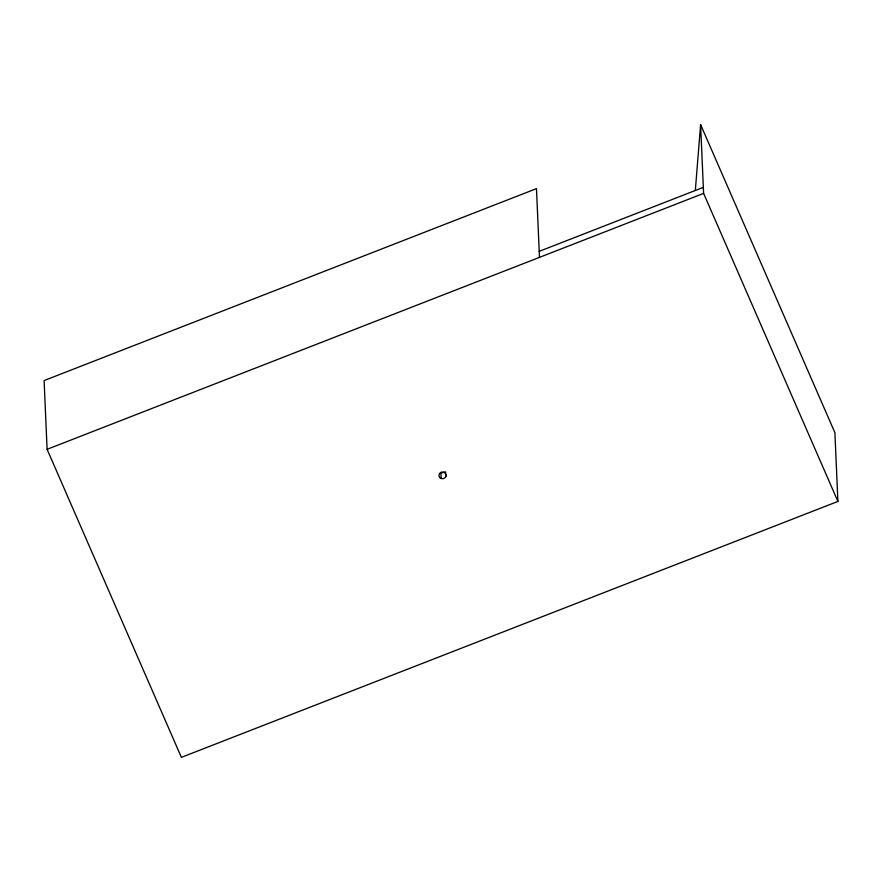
<?xml version="1.0" encoding="UTF-8"?>
<svg xmlns="http://www.w3.org/2000/svg" width="882" height="882" viewBox="0 0 882 882"><rect width="100%" height="100%" fill="white"/><g stroke="black" fill="none" stroke-linecap="round" stroke-linejoin="round"><path stroke-width="1.32" d="M695.325 190.501L700.606 124.638L834.901 432.676L837.9 501.428L181.394 757.362L47.099 449.324L44.1 380.572L536.476 188.627L539.475 257.379M539.211 251.348L703.34 187.359M47.099 449.324L703.604 193.39L700.606 124.638M703.604 193.39L837.9 501.428M445.564 471.826L445.774 476.655M441.132 478.463L440.868 472.432A3.55 3.341 -2.5 0 0 444.385 471.991M440.327 478.022A3.55 3.341 -2.5 0 0 446.016 475.806A3.55 3.341 -2.5 0 0 441.154 472.3A3.55 3.341 -2.5 0 0 440.327 478.022"/></g></svg>
